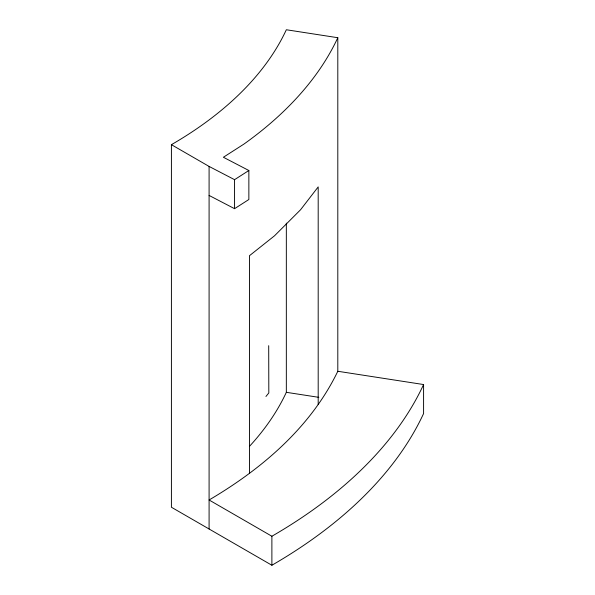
<?xml version="1.0" encoding="UTF-8"?>
<svg xmlns="http://www.w3.org/2000/svg" width="595" height="595" viewBox="0 0 595 595"><rect width="100%" height="100%" fill="white"/><g stroke="black" fill="none" stroke-linecap="round" stroke-linejoin="round"><path stroke-width="0.89" d="M337.804 371.273C310.783 427.27 261.845 468.942 209.09 499.986L271.885 536.244L271.885 565.25L171.412 507.238L171.412 144.674A444.048 256.371 0 0 0 286.336 29.75L337.804 37.716L337.804 371.273L423.588 384.541L423.588 413.547A586.142 338.406 0 0 1 271.885 565.25M265.935 396.493L268.821 392.923L268.702 345.68M209.09 195.435L234.564 208.681L234.564 179.675L248.859 170.505L223.385 157.258L243.92 144.094A497.331 287.132 0 0 0 337.804 37.716M234.564 208.681L248.859 199.511L248.859 170.505M249.498 446.317A444.048 256.371 0 0 0 286.336 392.313L318.846 397.341M171.412 144.674L209.09 166.429L234.564 179.675M318.191 404.436L318.191 186.897L300.549 209.775L274.518 235.799L249.446 255.724L249.446 473.263M286.336 223.118L286.336 392.313M209.09 166.429L209.09 528.992M423.588 384.541A586.142 338.406 0 0 1 271.885 536.244"/></g></svg>
